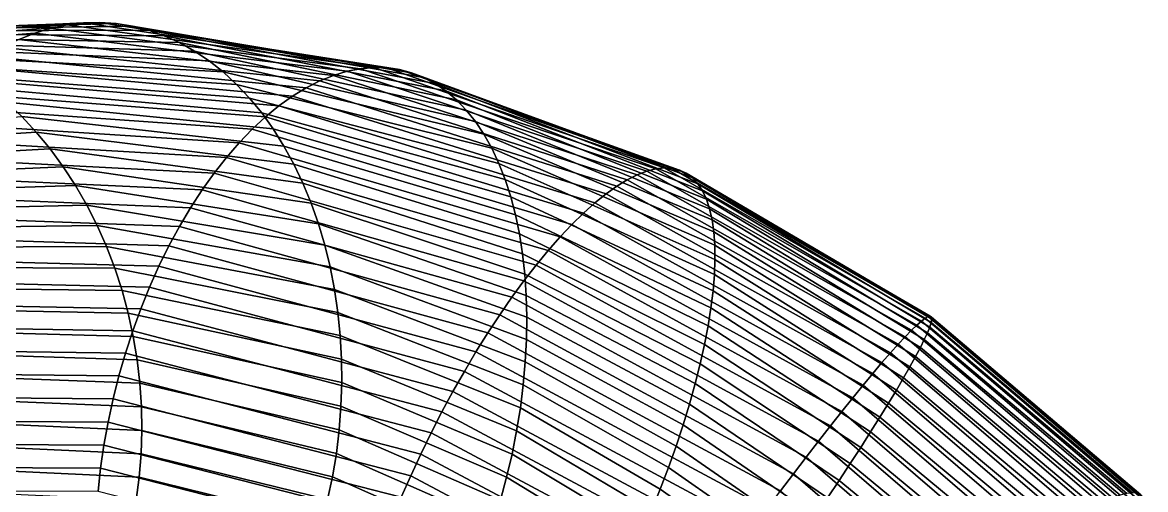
# Model space of a CAD drawing. Extents: x -10.2 to 12, y -11.5 to 11.5.
# Drawn here: x -1.7 to 4.32, y 9 to 11.5 of the extents above; entities that cross this region are included whole.
import ezdxf

# ---------------------------------------------------------------- set-up
doc = ezdxf.new("R2010")
doc.units = 0

msp = doc.modelspace()

# ---------------------------------------------------------------- linework, layer by layer
for points in [[(-1.455321, 11.490273, -5.171441), (-1.367643, 11.500643, -5.080273), (-3.019117, 11.421317, -3.686337), (-3.114038, 11.392827, -3.765613)], [(-1.367643, 11.500643, -5.080273), (-1.27996, 11.502979, -4.988551), (-2.922577, 11.441933, -3.606578), (-3.019117, 11.421317, -3.686337)], [(-1.27996, 11.502979, -4.988551), (-1.192627, 11.497271, -4.896644), (-2.824806, 11.454592, -3.526658), (-2.922577, 11.441933, -3.606578)], [(-1.192627, 11.497271, -4.896644), (-1.105995, 11.483542, -4.804922), (-2.726198, 11.459243, -3.446899), (-2.824806, 11.454592, -3.526658)], [(0.186853, 11.261873, -6.192935), (0.25629, 11.260357, -6.086715), (-1.367643, 11.500643, -5.080273), (-1.455321, 11.490273, -5.171441)], [(0.25629, 11.260357, -6.086715), (0.324101, 11.25098, -5.979848), (-1.27996, 11.502979, -4.988551), (-1.367643, 11.500643, -5.080273)], [(0.324101, 11.25098, -5.979848), (0.390011, 11.23378, -5.872767), (-1.192627, 11.497271, -4.896644), (-1.27996, 11.502979, -4.988551)], [(0.390011, 11.23378, -5.872767), (0.453756, 11.208826, -5.7659), (-1.105995, 11.483542, -4.804922), (-1.192627, 11.497271, -4.896644)], [(-1.71481, 11.411537, -5.437967), (-1.629255, 11.44563, -5.350649), (-3.297503, 11.312715, -3.921447), (-3.385308, 11.261415, -3.997377)], [(-1.629255, 11.44563, -5.350649), (-1.542642, 11.471911, -5.261687), (-3.206959, 11.356578, -3.844089), (-3.297503, 11.312715, -3.921447)], [(-1.542642, 11.471911, -5.261687), (-1.455321, 11.490273, -5.171441), (-3.114038, 11.392827, -3.765613), (-3.206959, 11.356578, -3.844089)], [(-1.105995, 11.483542, -4.804922), (-1.020412, 11.461849, -4.713754), (-2.627151, 11.455867, -3.367623), (-2.726198, 11.459243, -3.446899)], [(-1.020412, 11.461849, -4.713754), (-0.936224, 11.432277, -4.623508), (-2.528063, 11.444478, -3.289147), (-2.627151, 11.455867, -3.367623)], [(-0.936224, 11.432277, -4.623508), (-0.853769, 11.394946, -4.534547), (-2.429333, 11.425121, -3.211789), (-2.528063, 11.444478, -3.289147)], [(-0.028396, 11.219354, -6.503467), (0.044223, 11.24133, -6.401732), (-1.629255, 11.44563, -5.350649), (-1.71481, 11.411537, -5.437967)], [(0.044223, 11.24133, -6.401732), (0.116069, 11.255522, -6.298082), (-1.542642, 11.471911, -5.261687), (-1.629255, 11.44563, -5.350649)], [(0.116069, 11.255522, -6.298082), (0.186853, 11.261873, -6.192935), (-1.455321, 11.490273, -5.171441), (-1.542642, 11.471911, -5.261687)], [(0.453756, 11.208826, -5.7659), (0.51508, 11.176219, -5.65968), (-1.020412, 11.461849, -4.713754), (-1.105995, 11.483542, -4.804922)], [(0.51508, 11.176219, -5.65968), (0.573735, 11.13609, -5.554533), (-0.936224, 11.432277, -4.623508), (-1.020412, 11.461849, -4.713754)], [(-0.853769, 11.394946, -4.534547), (-0.773379, 11.350007, -4.447228), (-2.331358, 11.397875, -3.13586), (-2.429333, 11.425121, -3.211789)], [(-0.773379, 11.350007, -4.447228), (-0.695378, 11.29764, -4.361905), (-2.234535, 11.362849, -3.061665), (-2.331358, 11.397875, -3.13586)], [(-0.101496, 11.189682, -6.602878), (-0.028396, 11.219354, -6.503467), (-1.71481, 11.411537, -5.437967), (-1.798963, 11.369768, -5.523291)], [(0.573735, 11.13609, -5.554533), (0.629485, 11.0886, -5.450884), (-0.853769, 11.394946, -4.534547), (-0.936224, 11.432277, -4.623508)], [(0.629485, 11.0886, -5.450884), (0.682105, 11.033942, -5.349148), (-0.773379, 11.350007, -4.447228), (-0.853769, 11.394946, -4.534547)], [(-0.695378, 11.29764, -4.361905), (-0.62008, 11.238057, -4.278919), (-2.139251, 11.320185, -2.989503), (-2.234535, 11.362849, -3.061665)], [(-0.62008, 11.238057, -4.278919), (-0.547788, 11.171496, -4.198606), (-2.045891, 11.270054, -2.919665), (-2.139251, 11.320185, -2.989503)], [(-0.247958, 11.10776, -6.793139), (-0.174781, 11.152434, -6.699565), (-1.881376, 11.320492, -5.606276), (-1.961716, 11.263907, -5.686589)], [(-0.174781, 11.152434, -6.699565), (-0.101496, 11.189682, -6.602878), (-1.798963, 11.369768, -5.523291), (-1.881376, 11.320492, -5.606276)], [(0.682105, 11.033942, -5.349148), (0.731384, 10.972334, -5.249737), (-0.695378, 11.29764, -4.361905), (-0.773379, 11.350007, -4.447228)], [(-0.547788, 11.171496, -4.198606), (-0.478794, 11.098227, -4.121289), (-1.95483, 11.212658, -2.852433), (-2.045891, 11.270054, -2.919665)], [(-0.32073, 11.055839, -6.883222), (-0.247958, 11.10776, -6.793139), (-1.961716, 11.263907, -5.686589), (-2.03966, 11.200241, -5.763906)], [(0.731384, 10.972334, -5.249737), (0.777123, 10.904025, -5.15305), (-0.62008, 11.238057, -4.278919), (-0.695378, 11.29764, -4.361905)], [(1.649548, 10.706446, -7.045717), (1.697959, 10.718885, -6.929063), (0.116069, 11.255522, -6.298082), (0.044223, 11.24133, -6.401732)], [(1.697959, 10.718885, -6.929063), (1.743529, 10.72398, -6.810724), (0.186853, 11.261873, -6.192935), (0.116069, 11.255522, -6.298082)], [(1.743529, 10.72398, -6.810724), (1.786072, 10.72171, -6.691177), (0.25629, 11.260357, -6.086715), (0.186853, 11.261873, -6.192935)], [(1.786072, 10.72171, -6.691177), (1.825418, 10.712085, -6.570903), (0.324101, 11.25098, -5.979848), (0.25629, 11.260357, -6.086715)], [(-0.392806, 10.996882, -6.969452), (-0.32073, 11.055839, -6.883222), (-2.03966, 11.200241, -5.763906), (-2.114895, 11.129751, -5.837916)], [(-0.478794, 11.098227, -4.121289), (-0.413375, 11.018544, -4.047279), (-1.866436, 11.148227, -2.788076), (-1.95483, 11.212658, -2.852433)], [(0.777123, 10.904025, -5.15305), (0.819139, 10.82929, -5.059476), (-0.547788, 11.171496, -4.198606), (-0.62008, 11.238057, -4.278919)], [(1.544987, 10.659765, -7.2721), (1.598488, 10.686713, -7.160216), (-0.028396, 11.219354, -6.503467), (-0.101496, 11.189682, -6.602878)], [(1.598488, 10.686713, -7.160216), (1.649548, 10.706446, -7.045717), (0.044223, 11.24133, -6.401732), (-0.028396, 11.219354, -6.503467)], [(1.825418, 10.712085, -6.570903), (1.861408, 10.695143, -6.450387), (0.390011, 11.23378, -5.872767), (0.324101, 11.25098, -5.979848)], [(1.861408, 10.695143, -6.450387), (1.893897, 10.670952, -6.330113), (0.453756, 11.208826, -5.7659), (0.390011, 11.23378, -5.872767)], [(1.893897, 10.670952, -6.330113), (1.922755, 10.63961, -6.210566), (0.51508, 11.176219, -5.65968), (0.453756, 11.208826, -5.7659)], [(-0.413375, 11.018544, -4.047279), (-0.351794, 10.932768, -3.976874), (-1.781065, 11.077023, -2.726853), (-1.866436, 11.148227, -2.788076)], [(0.819139, 10.82929, -5.059476), (0.857261, 10.748431, -4.969393), (-0.478794, 11.098227, -4.121289), (-0.547788, 11.171496, -4.198606)], [(1.431528, 10.584688, -7.486231), (1.489258, 10.625711, -7.380918), (-0.174781, 11.152434, -6.699565), (-0.247958, 11.10776, -6.793139)], [(1.489258, 10.625711, -7.380918), (1.544987, 10.659765, -7.2721), (-0.101496, 11.189682, -6.602878), (-0.174781, 11.152434, -6.699565)], [(1.922755, 10.63961, -6.210566), (1.947865, 10.601244, -6.092227), (0.573735, 11.13609, -5.554533), (0.51508, 11.176219, -5.65968)], [(1.947865, 10.601244, -6.092227), (1.969127, 10.556007, -5.975573), (0.629485, 11.0886, -5.450884), (0.573735, 11.13609, -5.554533)], [(-0.463895, 10.931124, -7.051481), (-0.392806, 10.996882, -6.969452), (-2.114895, 11.129751, -5.837916), (-2.187116, 11.05272, -5.908321)], [(-0.351794, 10.932768, -3.976874), (-0.2943, 10.841245, -3.910357), (-1.699059, 10.99933, -2.669013), (-1.781065, 11.077023, -2.726853)], [(0.857261, 10.748431, -4.969393), (0.891337, 10.661771, -4.883164), (-0.413375, 11.018544, -4.047279), (-0.478794, 11.098227, -4.121289)], [(1.372028, 10.536862, -7.587616), (1.431528, 10.584688, -7.486231), (-0.247958, 11.10776, -6.793139), (-0.32073, 11.055839, -6.883222)], [(1.969127, 10.556007, -5.975573), (1.986454, 10.504081, -5.861074), (0.682105, 11.033942, -5.349148), (0.629485, 11.0886, -5.450884)], [(-0.533711, 10.858831, -7.12898), (-0.463895, 10.931124, -7.051481), (-2.187116, 11.05272, -5.908321), (-2.256034, 10.969458, -5.974838)], [(0.891337, 10.661771, -4.883164), (0.921229, 10.569662, -4.801134), (-0.351794, 10.932768, -3.976874), (-0.413375, 11.018544, -4.047279)], [(1.310998, 10.482424, -7.684664), (1.372028, 10.536862, -7.587616), (-0.32073, 11.055839, -6.883222), (-0.392806, 10.996882, -6.969452)], [(1.986454, 10.504081, -5.861074), (1.999776, 10.445677, -5.74919), (0.731384, 10.972334, -5.249737), (0.682105, 11.033942, -5.349148)], [(-1.699059, 10.99933, -2.669013), (-1.62075, 10.915463, -2.614787), (-3.091297, 10.818886, -1.006355), (-3.187965, 10.884655, -1.055714)], [(-0.601972, 10.780294, -7.201636), (-0.533711, 10.858831, -7.12898), (-2.256034, 10.969458, -5.974838), (-2.32137, 10.880301, -6.037198)], [(-0.2943, 10.841245, -3.910357), (-0.241124, 10.744342, -3.847998), (-1.62075, 10.915463, -2.614787), (-1.699059, 10.99933, -2.669013)], [(1.248683, 10.421594, -7.776985), (1.310998, 10.482424, -7.684664), (-0.392806, 10.996882, -6.969452), (-0.463895, 10.931124, -7.051481)], [(1.999776, 10.445677, -5.74919), (2.009041, 10.381028, -5.640373), (0.777123, 10.904025, -5.15305), (0.731384, 10.972334, -5.249737)], [(-1.62075, 10.915463, -2.614787), (-1.546452, 10.825759, -2.564393), (-2.997668, 10.746525, -0.960485), (-3.091297, 10.818886, -1.006355)], [(-0.241124, 10.744342, -3.847998), (-0.19248, 10.642451, -3.790045), (-1.546452, 10.825759, -2.564393), (-1.62075, 10.915463, -2.614787)], [(1.185335, 10.354617, -7.864207), (1.248683, 10.421594, -7.776985), (-0.463895, 10.931124, -7.051481), (-0.533711, 10.858831, -7.12898)], [(0.921229, 10.569662, -4.801134), (0.946816, 10.472472, -4.723635), (-0.2943, 10.841245, -3.910357), (-0.351794, 10.932768, -3.976874)], [(2.009041, 10.381028, -5.640373), (2.01421, 10.310396, -5.535059), (0.819139, 10.82929, -5.059476), (0.777123, 10.904025, -5.15305)], [(-0.668405, 10.69583, -7.269157), (-0.601972, 10.780294, -7.201636), (-2.32137, 10.880301, -6.037198), (-2.382862, 10.785608, -6.09515)], [(1.121209, 10.281763, -7.945979), (1.185335, 10.354617, -7.864207), (-0.533711, 10.858831, -7.12898), (-0.601972, 10.780294, -7.201636)], [(0.946816, 10.472472, -4.723635), (0.967997, 10.370595, -4.650979), (-0.241124, 10.744342, -3.847998), (-0.2943, 10.841245, -3.910357)], [(-1.546452, 10.825759, -2.564393), (-1.476465, 10.730578, -2.518035), (-2.907455, 10.667863, -0.918289), (-2.997668, 10.746525, -0.960485)], [(-0.73274, 10.605778, -7.33127), (-0.668405, 10.69583, -7.269157), (-2.382862, 10.785608, -6.09515), (-2.440263, 10.68576, -6.148461)], [(-0.19248, 10.642451, -3.790045), (-0.148564, 10.535981, -3.736734), (-1.476465, 10.730578, -2.518035), (-1.546452, 10.825759, -2.564393)], [(1.056562, 10.203324, -8.021971), (1.121209, 10.281763, -7.945979), (-0.601972, 10.780294, -7.201636), (-0.668405, 10.69583, -7.269157)], [(2.01421, 10.310396, -5.535059), (2.015264, 10.234064, -5.433674), (0.857261, 10.748431, -4.969393), (0.819139, 10.82929, -5.059476)], [(-1.476465, 10.730578, -2.518035), (-1.411071, 10.630305, -2.475899), (-2.821021, 10.583219, -0.879936), (-2.907455, 10.667863, -0.918289)], [(-0.148564, 10.535981, -3.736734), (-0.109553, 10.425361, -3.688278), (-1.411071, 10.630305, -2.475899), (-1.476465, 10.730578, -2.518035)], [(0.967997, 10.370595, -4.650979), (0.984685, 10.264439, -4.583458), (-0.19248, 10.642451, -3.790045), (-0.241124, 10.744342, -3.847998)], [(2.015264, 10.234064, -5.433674), (2.012197, 10.15234, -5.336626), (0.891337, 10.661771, -4.883164), (0.857261, 10.748431, -4.969393)], [(3.096379, 9.882183, -7.301646), (3.121094, 9.903719, -7.179041), (1.697959, 10.718885, -6.929063), (1.649548, 10.706446, -7.045717)], [(3.121094, 9.903719, -7.179041), (3.141347, 9.918789, -7.054666), (1.743529, 10.72398, -6.810724), (1.697959, 10.718885, -6.929063)], [(3.141347, 9.918789, -7.054666), (3.157057, 9.927332, -6.92902), (1.786072, 10.72171, -6.691177), (1.743529, 10.72398, -6.810724)], [(3.157057, 9.927332, -6.92902), (3.168161, 9.929314, -6.802611), (1.825418, 10.712085, -6.570903), (1.786072, 10.72171, -6.691177)], [(3.168161, 9.929314, -6.802611), (3.174613, 9.924727, -6.675946), (1.861408, 10.695143, -6.450387), (1.825418, 10.712085, -6.570903)], [(-0.79472, 10.5105, -7.387727), (-0.73274, 10.605778, -7.33127), (-2.440263, 10.68576, -6.148461), (-2.49334, 10.581159, -6.196917)], [(0.991655, 10.119618, -8.091878), (1.056562, 10.203324, -8.021971), (-0.668405, 10.69583, -7.269157), (-0.73274, 10.605778, -7.33127)], [(2.012197, 10.15234, -5.336626), (2.005023, 10.065554, -5.244305), (0.921229, 10.569662, -4.801134), (0.891337, 10.661771, -4.883164)], [(2.996546, 9.779771, -7.653946), (3.03398, 9.820084, -7.539577), (1.544987, 10.659765, -7.2721), (1.489258, 10.625711, -7.380918)], [(3.03398, 9.820084, -7.539577), (3.067302, 9.854267, -7.421986), (1.598488, 10.686713, -7.160216), (1.544987, 10.659765, -7.2721)], [(3.067302, 9.854267, -7.421986), (3.096379, 9.882183, -7.301646), (1.649548, 10.706446, -7.045717), (1.598488, 10.686713, -7.160216)], [(3.174613, 9.924727, -6.675946), (3.176388, 9.913588, -6.549537), (1.893897, 10.670952, -6.330113), (1.861408, 10.695143, -6.450387)], [(3.176388, 9.913588, -6.549537), (3.173478, 9.895944, -6.423891), (1.922755, 10.63961, -6.210566), (1.893897, 10.670952, -6.330113)], [(-1.411071, 10.630305, -2.475899), (-1.350532, 10.525343, -2.438155), (-2.738714, 10.492931, -0.84558), (-2.821021, 10.583219, -0.879936)], [(-0.109553, 10.425361, -3.688278), (-0.075603, 10.311037, -3.644873), (-1.350532, 10.525343, -2.438155), (-1.411071, 10.630305, -2.475899)], [(0.92675, 10.03098, -8.155417), (0.991655, 10.119618, -8.091878), (-0.73274, 10.605778, -7.33127), (-0.79472, 10.5105, -7.387727)], [(0.984685, 10.264439, -4.583458), (0.996813, 10.154433, -4.521345), (-0.148564, 10.535981, -3.736734), (-0.19248, 10.642451, -3.790045)], [(2.955153, 9.733491, -7.764632), (2.996546, 9.779771, -7.653946), (1.489258, 10.625711, -7.380918), (1.431528, 10.584688, -7.486231)], [(3.173478, 9.895944, -6.423891), (3.165896, 9.871865, -6.299516), (1.947865, 10.601244, -6.092227), (1.922755, 10.63961, -6.210566)], [(3.165896, 9.871865, -6.299516), (3.153672, 9.841447, -6.176911), (1.969127, 10.556007, -5.975573), (1.947865, 10.601244, -6.092227)], [(-0.854095, 10.410382, -7.438298), (-0.79472, 10.5105, -7.387727), (-2.49334, 10.581159, -6.196917), (-2.541881, 10.472226, -6.240322)], [(0.996813, 10.154433, -4.521345), (1.004333, 10.041019, -4.464888), (-0.109553, 10.425361, -3.688278), (-0.148564, 10.535981, -3.736734)], [(2.005023, 10.065554, -5.244305), (1.993769, 9.974054, -5.157083), (0.946816, 10.472472, -4.723635), (0.921229, 10.569662, -4.801134)], [(2.861167, 9.623799, -7.973188), (2.909966, 9.681431, -7.871189), (1.372028, 10.536862, -7.587616), (1.310998, 10.482424, -7.684664)], [(2.909966, 9.681431, -7.871189), (2.955153, 9.733491, -7.764632), (1.431528, 10.584688, -7.486231), (1.372028, 10.536862, -7.587616)], [(3.153672, 9.841447, -6.176911), (3.136855, 9.804815, -6.056571), (1.986454, 10.504081, -5.861074), (1.969127, 10.556007, -5.975573)], [(-1.350532, 10.525343, -2.438155), (-1.295093, 10.416114, -2.404955), (-2.660866, 10.397364, -0.81536), (-2.738714, 10.492931, -0.84558)], [(-0.910625, 10.305825, -7.482782), (-0.854095, 10.410382, -7.438298), (-2.541881, 10.472226, -6.240322), (-2.585689, 10.3594, -6.278502)], [(-0.075603, 10.311037, -3.644873), (-0.046853, 10.193469, -3.606693), (-1.295093, 10.416114, -2.404955), (-1.350532, 10.525343, -2.438155)], [(0.862108, 9.937769, -8.212334), (0.92675, 10.03098, -8.155417), (-0.79472, 10.5105, -7.387727), (-0.854095, 10.410382, -7.438298)], [(1.993769, 9.974054, -5.157083), (1.978482, 9.878209, -5.075311), (0.967997, 10.370595, -4.650979), (0.946816, 10.472472, -4.723635)], [(2.808953, 9.560828, -8.070219), (2.861167, 9.623799, -7.973188), (1.310998, 10.482424, -7.684664), (1.248683, 10.421594, -7.776985)], [(3.136855, 9.804815, -6.056571), (3.115512, 9.762114, -5.93898), (1.999776, 10.445677, -5.74919), (1.986454, 10.504081, -5.861074)], [(-1.295093, 10.416114, -2.404955), (-1.244977, 10.303059, -2.376433), (-2.58779, 10.296903, -0.789398), (-2.660866, 10.397364, -0.81536)], [(-0.046853, 10.193469, -3.606693), (-0.023417, 10.07313, -3.573893), (-1.244977, 10.303059, -2.376433), (-1.295093, 10.416114, -2.404955)], [(0.797989, 9.840358, -8.262398), (0.862108, 9.937769, -8.212334), (-0.854095, 10.410382, -7.438298), (-0.910625, 10.305825, -7.482782)], [(1.004333, 10.041019, -4.464888), (1.007214, 9.924654, -4.414317), (-0.075603, 10.311037, -3.644873), (-0.109553, 10.425361, -3.688278)], [(2.753535, 9.492772, -8.16189), (2.808953, 9.560828, -8.070219), (1.248683, 10.421594, -7.776985), (1.185335, 10.354617, -7.864207)], [(3.115512, 9.762114, -5.93898), (3.08973, 9.713517, -5.824611), (2.009041, 10.381028, -5.640373), (1.999776, 10.445677, -5.74919)], [(-0.964083, 10.197251, -7.520998), (-0.910625, 10.305825, -7.482782), (-2.585689, 10.3594, -6.278502), (-2.624589, 10.243136, -6.311303)], [(1.978482, 9.878209, -5.075311), (1.959223, 9.778405, -4.999319), (0.984685, 10.264439, -4.583458), (0.967997, 10.370595, -4.650979)], [(2.695134, 9.419904, -8.247833), (2.753535, 9.492772, -8.16189), (1.185335, 10.354617, -7.864207), (1.121209, 10.281763, -7.945979)], [(3.08973, 9.713517, -5.824611), (3.059613, 9.65922, -5.713925), (2.01421, 10.310396, -5.535059), (2.009041, 10.381028, -5.640373)], [(-1.244977, 10.303059, -2.376433), (-1.200386, 10.186633, -2.352703), (-2.51978, 10.191953, -0.767799), (-2.58779, 10.296903, -0.789398)], [(-0.023417, 10.07313, -3.573893), (-0.005389, 9.950505, -3.546603), (-1.200386, 10.186633, -2.352703), (-1.244977, 10.303059, -2.376433)], [(0.734651, 9.739141, -8.305409), (0.797989, 9.840358, -8.262398), (-0.910625, 10.305825, -7.482782), (-0.964083, 10.197251, -7.520998)], [(1.007214, 9.924654, -4.414317), (1.005444, 9.805807, -4.369833), (-0.046853, 10.193469, -3.606693), (-0.075603, 10.311037, -3.644873)], [(3.059613, 9.65922, -5.713925), (3.025282, 9.59944, -5.607368), (2.015264, 10.234064, -5.433674), (2.01421, 10.310396, -5.535059)], [(-1.014253, 10.085097, -7.552793), (-0.964083, 10.197251, -7.520998), (-2.624589, 10.243136, -6.311303), (-2.658424, 10.1239, -6.338592)], [(1.959223, 9.778405, -4.999319), (1.936069, 9.675043, -4.929413), (0.996813, 10.154433, -4.521345), (0.984685, 10.264439, -4.583458)], [(2.633987, 9.342518, -8.327702), (2.695134, 9.419904, -8.247833), (1.121209, 10.281763, -7.945979), (1.056562, 10.203324, -8.021971)], [(3.025282, 9.59944, -5.607368), (2.986875, 9.53442, -5.505369), (2.012197, 10.15234, -5.336626), (2.015264, 10.234064, -5.433674)], [(-1.200386, 10.186633, -2.352703), (-1.161499, 10.067304, -2.333861), (-2.45711, 10.082934, -0.750648), (-2.51978, 10.191953, -0.767799)], [(-0.005389, 9.950505, -3.546603), (0.007157, 9.826088, -3.524935), (-1.161499, 10.067304, -2.333861), (-1.200386, 10.186633, -2.352703)], [(0.672349, 9.634524, -8.341193), (0.734651, 9.739141, -8.305409), (-0.964083, 10.197251, -7.520998), (-1.014253, 10.085097, -7.552793)], [(1.005444, 9.805807, -4.369833), (0.999032, 9.684956, -4.331617), (-0.023417, 10.07313, -3.573893), (-0.046853, 10.193469, -3.606693)], [(2.57034, 9.260925, -8.401174), (2.633987, 9.342518, -8.327702), (1.056562, 10.203324, -8.021971), (0.991655, 10.119618, -8.091878)], [(-1.060935, 9.969814, -7.578039), (-1.014253, 10.085097, -7.552793), (-2.658424, 10.1239, -6.338592), (-2.687057, 10.002174, -6.36026)], [(2.504449, 9.175454, -8.467955), (2.57034, 9.260925, -8.401174), (0.991655, 10.119618, -8.091878), (0.92675, 10.03098, -8.155417)], [(1.936069, 9.675043, -4.929413), (1.909114, 9.568541, -4.865873), (1.004333, 10.041019, -4.464888), (0.996813, 10.154433, -4.521345)], [(2.986875, 9.53442, -5.505369), (2.944546, 9.464421, -5.408339), (2.005023, 10.065554, -5.244305), (2.012197, 10.15234, -5.336626)], [(-1.161499, 10.067304, -2.333861), (-1.128473, 9.945554, -2.319983), (-2.400033, 9.970288, -0.738016), (-2.45711, 10.082934, -0.750648)], [(0.007157, 9.826088, -3.524935), (0.014171, 9.700379, -3.508976), (-1.128473, 9.945554, -2.319983), (-1.161499, 10.067304, -2.333861)], [(0.611335, 9.52693, -8.369606), (0.672349, 9.634524, -8.341193), (-1.014253, 10.085097, -7.552793), (-1.060935, 9.969814, -7.578039)], [(0.999032, 9.684956, -4.331617), (0.988001, 9.562588, -4.299822), (-0.005389, 9.950505, -3.546603), (-0.023417, 10.07313, -3.573893)], [(2.944546, 9.464421, -5.408339), (2.898467, 9.389724, -5.316667), (1.993769, 9.974054, -5.157083), (2.005023, 10.065554, -5.244305)], [(-1.103939, 9.851867, -7.596633), (-1.060935, 9.969814, -7.578039), (-2.687057, 10.002174, -6.36026), (-2.710374, 9.878448, -6.376219)], [(2.436579, 9.08645, -8.527775), (2.504449, 9.175454, -8.467955), (0.92675, 10.03098, -8.155417), (0.862108, 9.937769, -8.212334)], [(1.909114, 9.568541, -4.865873), (1.878466, 9.459327, -4.808957), (1.007214, 9.924654, -4.414317), (1.004333, 10.041019, -4.464888)], [(-1.128473, 9.945554, -2.319983), (-1.101441, 9.821871, -2.311125), (-2.348779, 9.854467, -0.729953), (-2.400033, 9.970288, -0.738016)], [(0.014171, 9.700379, -3.508976), (0.015625, 9.573885, -3.498789), (-1.101441, 9.821871, -2.311125), (-1.128473, 9.945554, -2.319983)], [(0.551854, 9.416791, -8.390534), (0.611335, 9.52693, -8.369606), (-1.060935, 9.969814, -7.578039), (-1.103939, 9.851867, -7.596633)], [(0.988001, 9.562588, -4.299822), (0.972398, 9.439195, -4.274577), (0.007157, 9.826088, -3.524935), (-0.005389, 9.950505, -3.546603)], [(2.367003, 8.99427, -8.580394), (2.436579, 9.08645, -8.527775), (0.862108, 9.937769, -8.212334), (0.797989, 9.840358, -8.262398)], [(2.898467, 9.389724, -5.316667), (2.848822, 9.310631, -5.230724), (1.978482, 9.878209, -5.075311), (1.993769, 9.974054, -5.157083)], [(4.319602, 8.939577, -6.868899), (4.311419, 8.959222, -6.743785), (3.168161, 9.929314, -6.802611), (3.157057, 9.927332, -6.92902)], [(4.311419, 8.959222, -6.743785), (4.2975, 8.973218, -6.618417), (3.174613, 9.924727, -6.675946), (3.168161, 9.929314, -6.802611)], [(-1.143093, 9.731731, -7.608502), (-1.103939, 9.851867, -7.596633), (-2.710374, 9.878448, -6.376219), (-2.72828, 9.75322, -6.386406)], [(1.878466, 9.459327, -4.808957), (1.844248, 9.34784, -4.758892), (1.005444, 9.805807, -4.369833), (1.007214, 9.924654, -4.414317)], [(2.848822, 9.310631, -5.230724), (2.795812, 9.227459, -5.150855), (1.959223, 9.778405, -4.999319), (1.978482, 9.878209, -5.075311)], [(4.294667, 8.806441, -7.356816), (4.309523, 8.847662, -7.237708), (3.096379, 9.882183, -7.301646), (3.067302, 9.854267, -7.421986)], [(4.309523, 8.847662, -7.237708), (4.318652, 8.883685, -7.116359), (3.121094, 9.903719, -7.179041), (3.096379, 9.882183, -7.301646)], [(4.318652, 8.883685, -7.116359), (4.322016, 8.914364, -6.993258), (3.141347, 9.918789, -7.054666), (3.121094, 9.903719, -7.179041)], [(4.322016, 8.914364, -6.993258), (4.319602, 8.939577, -6.868899), (3.157057, 9.927332, -6.92902), (3.141347, 9.918789, -7.054666)], [(4.222006, 8.980875, -6.245843), (4.185932, 8.971949, -6.124494), (3.153672, 9.841447, -6.176911), (3.165896, 9.871865, -6.299516)], [(4.252704, 8.984067, -6.368944), (4.222006, 8.980875, -6.245843), (3.165896, 9.871865, -6.299516), (3.173478, 9.895944, -6.423891)], [(4.277902, 8.981511, -6.493303), (4.252704, 8.984067, -6.368944), (3.173478, 9.895944, -6.423891), (3.176388, 9.913588, -6.549537)], [(4.2975, 8.973218, -6.618417), (4.277902, 8.981511, -6.493303), (3.176388, 9.913588, -6.549537), (3.174613, 9.924727, -6.675946)], [(-1.101441, 9.821871, -2.311125), (-1.080511, 9.696755, -2.307322), (-2.303553, 9.735938, -0.726492), (-2.348779, 9.854467, -0.729953)], [(0.494145, 9.304551, -8.403892), (0.551854, 9.416791, -8.390534), (-1.103939, 9.851867, -7.596633), (-1.143093, 9.731731, -7.608502)], [(0.015625, 9.573885, -3.498789), (0.011513, 9.447116, -3.494416), (-1.080511, 9.696755, -2.307322), (-1.101441, 9.821871, -2.311125)], [(0.972398, 9.439195, -4.274577), (0.952285, 9.315275, -4.255982), (0.014171, 9.700379, -3.508976), (0.007157, 9.826088, -3.524935)], [(2.296003, 8.899286, -8.625599), (2.367003, 8.99427, -8.580394), (0.797989, 9.840358, -8.262398), (0.734651, 9.739141, -8.305409)], [(4.248031, 8.709088, -7.5864), (4.274142, 8.760187, -7.473203), (3.03398, 9.820084, -7.539577), (2.996546, 9.779771, -7.653946)], [(4.274142, 8.760187, -7.473203), (4.294667, 8.806441, -7.356816), (3.067302, 9.854267, -7.421986), (3.03398, 9.820084, -7.539577)], [(4.185932, 8.971949, -6.124494), (4.144628, 8.957324, -6.005386), (3.136855, 9.804815, -6.056571), (3.153672, 9.841447, -6.176911)], [(-1.178238, 9.60989, -7.613597), (-1.143093, 9.731731, -7.608502), (-2.72828, 9.75322, -6.386406), (-2.740703, 9.626993, -6.39078)], [(1.844248, 9.34784, -4.758892), (1.806599, 9.23453, -4.715881), (0.999032, 9.684956, -4.331617), (1.005444, 9.805807, -4.369833)], [(2.795812, 9.227459, -5.150855), (2.73965, 9.140545, -5.077383), (1.936069, 9.675043, -4.929413), (1.959223, 9.778405, -4.999319)], [(4.21644, 8.653348, -7.695952), (4.248031, 8.709088, -7.5864), (2.996546, 9.779771, -7.653946), (2.955153, 9.733491, -7.764632)], [(4.09826, 8.937059, -5.888999), (4.047015, 8.911236, -5.775802), (3.08973, 9.713517, -5.824611), (3.115512, 9.762114, -5.93898)], [(4.144628, 8.957324, -6.005386), (4.09826, 8.937059, -5.888999), (3.115512, 9.762114, -5.93898), (3.136855, 9.804815, -6.056571)], [(-1.080511, 9.696755, -2.307322), (-1.065768, 9.570709, -2.30859), (-2.264537, 9.615178, -0.727646), (-2.303553, 9.735938, -0.726492)], [(0.43844, 9.190662, -8.409626), (0.494145, 9.304551, -8.403892), (-1.143093, 9.731731, -7.608502), (-1.178238, 9.60989, -7.613597)], [(0.011513, 9.447116, -3.494416), (0.001851, 9.320581, -3.495874), (-1.065768, 9.570709, -2.30859), (-1.080511, 9.696755, -2.307322)], [(0.952285, 9.315275, -4.255982), (0.927742, 9.191326, -4.244113), (0.015625, 9.573885, -3.498789), (0.014171, 9.700379, -3.508976)], [(2.223863, 8.80188, -8.663208), (2.296003, 8.899286, -8.625599), (0.734651, 9.739141, -8.305409), (0.672349, 9.634524, -8.341193)], [(4.179496, 8.593192, -7.801418), (4.21644, 8.653348, -7.695952), (2.955153, 9.733491, -7.764632), (2.909966, 9.681431, -7.871189)], [(4.047015, 8.911236, -5.775802), (3.991098, 8.879958, -5.66625), (3.059613, 9.65922, -5.713925), (3.08973, 9.713517, -5.824611)], [(2.150873, 8.702445, -8.69307), (2.223863, 8.80188, -8.663208), (0.672349, 9.634524, -8.341193), (0.611335, 9.52693, -8.369606)], [(1.806599, 9.23453, -4.715881), (1.76567, 9.119853, -4.680097), (0.988001, 9.562588, -4.299822), (0.999032, 9.684956, -4.331617)], [(2.73965, 9.140545, -5.077383), (2.680562, 9.050237, -5.010602), (1.909114, 9.568541, -4.865873), (1.936069, 9.675043, -4.929413)], [(4.137348, 8.528863, -7.902373), (4.179496, 8.593192, -7.801418), (2.909966, 9.681431, -7.871189), (2.861167, 9.623799, -7.973188)], [(3.991098, 8.879958, -5.66625), (3.930736, 8.843352, -5.560784), (3.025282, 9.59944, -5.607368), (3.059613, 9.65922, -5.713925)], [(-1.209234, 9.486833, -7.611899), (-1.178238, 9.60989, -7.613597), (-2.740703, 9.626993, -6.39078), (-2.747593, 9.500277, -6.389322)], [(-1.065768, 9.570709, -2.30859), (-1.057272, 9.444241, -2.314924), (-2.23189, 9.492673, -0.733411), (-2.264537, 9.615178, -0.727646)], [(0.384965, 9.075583, -8.407714), (0.43844, 9.190662, -8.409626), (-1.178238, 9.60989, -7.613597), (-1.209234, 9.486833, -7.611899)], [(0.001851, 9.320581, -3.495874), (-0.01332, 9.19479, -3.503157), (-1.057272, 9.444241, -2.314924), (-1.065768, 9.570709, -2.30859)], [(0.927742, 9.191326, -4.244113), (0.898869, 9.067847, -4.239018), (0.011513, 9.447116, -3.494416), (0.015625, 9.573885, -3.498789)], [(2.680562, 9.050237, -5.010602), (2.618787, 8.956899, -4.950782), (1.878466, 9.459327, -4.808957), (1.909114, 9.568541, -4.865873)], [(4.090165, 8.460619, -7.998409), (4.137348, 8.528863, -7.902373), (2.861167, 9.623799, -7.973188), (2.808953, 9.560828, -8.070219)], [(3.930736, 8.843352, -5.560784), (3.866171, 8.801566, -5.45983), (2.986875, 9.53442, -5.505369), (3.025282, 9.59944, -5.607368)], [(2.077329, 8.60138, -8.715066), (2.150873, 8.702445, -8.69307), (0.611335, 9.52693, -8.369606), (0.551854, 9.416791, -8.390534)], [(1.76567, 9.119853, -4.680097), (1.721626, 9.00427, -4.651684), (0.972398, 9.439195, -4.274577), (0.988001, 9.562588, -4.299822)], [(4.038137, 8.388735, -8.089142), (4.090165, 8.460619, -7.998409), (2.808953, 9.560828, -8.070219), (2.753535, 9.492772, -8.16189)], [(3.866171, 8.801566, -5.45983), (3.797664, 8.754766, -5.363793), (2.944546, 9.464421, -5.408339), (2.986875, 9.53442, -5.505369)], [(-1.235956, 9.363057, -7.603413), (-1.209234, 9.486833, -7.611899), (-2.747593, 9.500277, -6.389322), (-2.748923, 9.373582, -6.382038)], [(-1.057272, 9.444241, -2.314924), (-1.055056, 9.317859, -2.326297), (-2.205743, 9.368916, -0.743763), (-2.23189, 9.492673, -0.733411)], [(0.333934, 8.959776, -8.398163), (0.384965, 9.075583, -8.407714), (-1.209234, 9.486833, -7.611899), (-1.235956, 9.363057, -7.603413)], [(0.898869, 9.067847, -4.239018), (0.865781, 8.945337, -4.240717), (0.001851, 9.320581, -3.495874), (0.011513, 9.447116, -3.494416)], [(2.618787, 8.956899, -4.950782), (2.554572, 8.860908, -4.898163), (1.844248, 9.34784, -4.758892), (1.878466, 9.459327, -4.808957)], [(3.981474, 8.313501, -8.174205), (4.038137, 8.388735, -8.089142), (2.753535, 9.492772, -8.16189), (2.695134, 9.419904, -8.247833)], [(3.797664, 8.754766, -5.363793), (3.725489, 8.703142, -5.27306), (2.898467, 9.389724, -5.316667), (2.944546, 9.464421, -5.408339)], [(-0.01332, 9.19479, -3.503157), (-0.033942, 9.07025, -3.516237), (-1.055056, 9.317859, -2.326297), (-1.057272, 9.444241, -2.314924)], [(2.003527, 8.499093, -8.729105), (2.077329, 8.60138, -8.715066), (0.551854, 9.416791, -8.390534), (0.494145, 9.304551, -8.403892)], [(1.721626, 9.00427, -4.651684), (1.674644, 8.888248, -4.630757), (0.952285, 9.315275, -4.255982), (0.972398, 9.439195, -4.274577)], [(3.920403, 8.23522, -8.253255), (3.981474, 8.313501, -8.174205), (2.695134, 9.419904, -8.247833), (2.633987, 9.342518, -8.327702)], [(3.725489, 8.703142, -5.27306), (3.649938, 8.646903, -5.187997), (2.848822, 9.310631, -5.230724), (2.898467, 9.389724, -5.316667)], [(-1.258296, 9.23906, -7.588173), (-1.235956, 9.363057, -7.603413), (-2.748923, 9.373582, -6.382038), (-2.744687, 9.247417, -6.368958)], [(-1.055056, 9.317859, -2.326297), (-1.05913, 9.192073, -2.342665), (-2.186199, 9.244406, -0.758662), (-2.205743, 9.368916, -0.743763)], [(0.285553, 8.843708, -8.381012), (0.333934, 8.959776, -8.398163), (-1.235956, 9.363057, -7.603413), (-1.258296, 9.23906, -7.588173)], [(2.554572, 8.860908, -4.898163), (2.488177, 8.76265, -4.852958), (1.806599, 9.23453, -4.715881), (1.844248, 9.34784, -4.758892)], [(3.855172, 8.154206, -8.325976), (3.920403, 8.23522, -8.253255), (2.633987, 9.342518, -8.327702), (2.57034, 9.260925, -8.401174)], [(-0.033942, 9.07025, -3.516237), (-0.05993, 8.947462, -3.53506), (-1.05913, 9.192073, -2.342665), (-1.055056, 9.317859, -2.326297)], [(0.865781, 8.945337, -4.240717), (0.828613, 8.824287, -4.249203), (-0.01332, 9.19479, -3.503157), (0.001851, 9.320581, -3.495874)], [(1.929762, 8.395996, -8.735132), (2.003527, 8.499093, -8.729105), (0.494145, 9.304551, -8.403892), (0.43844, 9.190662, -8.409626)], [(1.674644, 8.888248, -4.630757), (1.624913, 8.772252, -4.617399), (0.927742, 9.191326, -4.244113), (0.952285, 9.315275, -4.255982)], [(3.649938, 8.646903, -5.187997), (3.571315, 8.586273, -5.108947), (2.795812, 9.227459, -5.150855), (2.848822, 9.310631, -5.230724)], [(-1.276163, 9.115341, -7.566242), (-1.258296, 9.23906, -7.588173), (-2.744687, 9.247417, -6.368958), (-2.734902, 9.122291, -6.350135)], [(-1.05913, 9.192073, -2.342665), (-1.069476, 9.06739, -2.363962), (-2.17334, 9.119645, -0.778047), (-2.186199, 9.244406, -0.758662)], [(0.240017, 8.727847, -8.35633), (0.285553, 8.843708, -8.381012), (-1.258296, 9.23906, -7.588173), (-1.276163, 9.115341, -7.566242)], [(2.488177, 8.76265, -4.852958), (2.419868, 8.66252, -4.815349), (1.76567, 9.119853, -4.680097), (1.806599, 9.23453, -4.715881)], [(3.786042, 8.070787, -8.392072), (3.855172, 8.154206, -8.325976), (2.57034, 9.260925, -8.401174), (2.504449, 9.175454, -8.467955)], [(3.571315, 8.586273, -5.108947), (3.489937, 8.521497, -5.036226), (2.73965, 9.140545, -5.077383), (2.795812, 9.227459, -5.150855)], [(-0.05993, 8.947462, -3.53506), (-0.091179, 8.82692, -3.559551), (-1.069476, 9.06739, -2.363962), (-1.05913, 9.192073, -2.342665)], [(0.828613, 8.824287, -4.249203), (0.787514, 8.705185, -4.264442), (-0.033942, 9.07025, -3.516237), (-0.01332, 9.19479, -3.503157)], [(1.856333, 8.292504, -8.733123), (1.929762, 8.395996, -8.735132), (0.43844, 9.190662, -8.409626), (0.384965, 9.075583, -8.407714)], [(1.624913, 8.772252, -4.617399), (1.572634, 8.656751, -4.611664), (0.898869, 9.067847, -4.239018), (0.927742, 9.191326, -4.244113)], [(3.713292, 7.985297, -8.45128), (3.786042, 8.070787, -8.392072), (2.504449, 9.175454, -8.467955), (2.436579, 9.08645, -8.527775)], [(-1.289487, 8.992399, -7.537708), (-1.276163, 9.115341, -7.566242), (-2.734902, 9.122291, -6.350135), (-2.719608, 8.998708, -6.325645)], [(-1.069476, 9.06739, -2.363962), (-1.086054, 8.944311, -2.390101), (-2.167215, 8.995134, -0.801839), (-2.17334, 9.119645, -0.778047)], [(0.197509, 8.612659, -8.324216), (0.240017, 8.727847, -8.35633), (-1.276163, 9.115341, -7.566242), (-1.289487, 8.992399, -7.537708)], [(2.419868, 8.66252, -4.815349), (2.349921, 8.560921, -4.785487), (1.721626, 9.00427, -4.651684), (1.76567, 9.119853, -4.680097)], [(3.637215, 7.898081, -8.503359), (3.713292, 7.985297, -8.45128), (2.436579, 9.08645, -8.527775), (2.367003, 8.99427, -8.580394)], [(3.489937, 8.521497, -5.036226), (3.406131, 8.452836, -4.97013), (2.680562, 9.050237, -5.010602), (2.73965, 9.140545, -5.077383)], [(-0.091179, 8.82692, -3.559551), (-0.127565, 8.709111, -3.58961), (-1.086054, 8.944311, -2.390101), (-1.069476, 9.06739, -2.363962)], [(0.787514, 8.705185, -4.264442), (0.742648, 8.588512, -4.286373), (-0.05993, 8.947462, -3.53506), (-0.033942, 9.07025, -3.516237)], [(1.783534, 8.189033, -8.723085), (1.856333, 8.292504, -8.733123), (0.384965, 9.075583, -8.407714), (0.333934, 8.959776, -8.398163)], [(1.572634, 8.656751, -4.611664), (1.518016, 8.542209, -4.613576), (0.865781, 8.945337, -4.240717), (0.898869, 9.067847, -4.239018)], [(3.406131, 8.452836, -4.97013), (3.320234, 8.380567, -4.910922), (2.618787, 8.956899, -4.950782), (2.680562, 9.050237, -5.010602)], [(2.349921, 8.560921, -4.785487), (2.278618, 8.458263, -4.763491), (1.674644, 8.888248, -4.630757), (1.721626, 9.00427, -4.651684)]]:
    msp.add_3dface(points)

doc.saveas('drawing.dxf')
